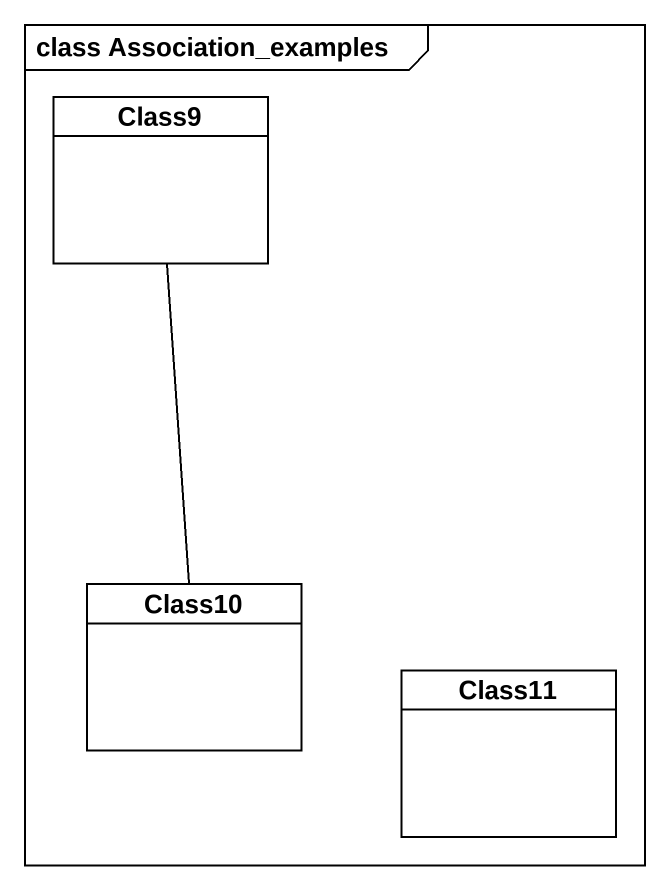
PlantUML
@startuml
mainframe class Association_examples
hide circle
hide empty members
class Class9
class Class10
class Class11
Class9 -- Class10
@enduml
